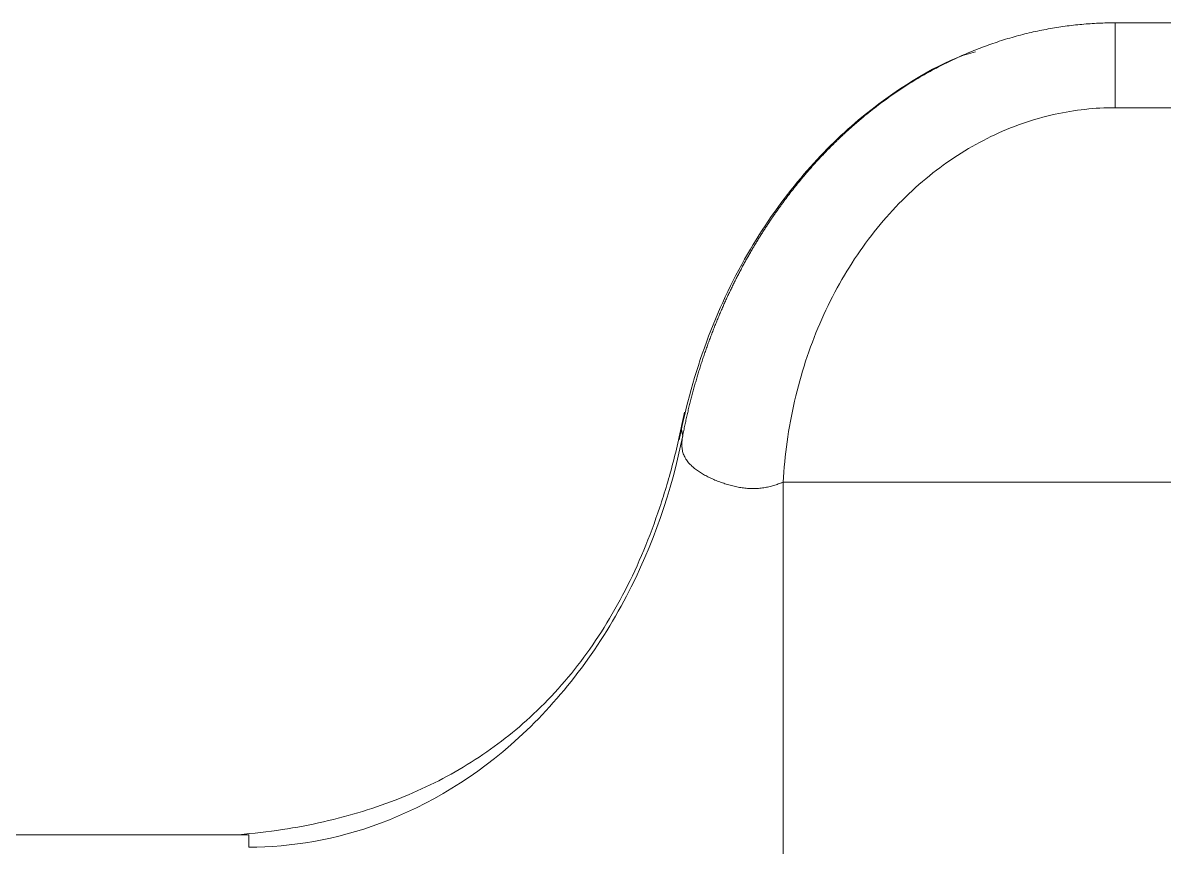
# Model space of a CAD drawing. Extents: x 6534 to 7663, y 0 to 827.
# Drawn here: x 6960.99 to 6966.55, y 244.21 to 248.23 of the extents above; entities that cross this region are included whole.
import ezdxf

# ---------------------------------------------------------------- set-up
doc = ezdxf.new("R2010")
doc.units = 0
doc.header["$LTSCALE"] = 30
doc.header["$MEASUREMENT"] = 0
doc.layers.add('1', color=7, linetype='CONTINUOUS')

msp = doc.modelspace()

# ---------------------------------------------------------------- linework, layer by layer
at = {"layer": '1', "color": 7, "linetype": 'Continuous', "lineweight": 13}
for p, q in [((6966.3119, 248.2273), (6966.3114, 248.2273)), ((6966.3119, 247.8142), (6978.5575, 247.8142)), ((6980.1835, 245.9903), (6964.6953, 245.9903)), ((6962.0925, 244.2125), (6962.0925, 244.272))]:
    msp.add_line(p, q, dxfattribs=at)
at = {"layer": '1', "color": 7, "linetype": 'Continuous', "lineweight": 18}
for p, q in [((6978.5575, 248.2273), (6966.3119, 248.2273)), ((6964.6953, 243.6313), (6964.6953, 245.9903)), ((6962.0925, 244.272), (6955.9355, 244.272))]:
    msp.add_line(p, q, dxfattribs=at)
for points, knots in [([(6964.2058, 246.2164), (6964.2075, 246.2249), (6964.2108, 246.2419), (6964.2161, 246.2673), (6964.2216, 246.2926), (6964.2272, 246.3177), (6964.2331, 246.3428), (6964.2392, 246.3677), (6964.2454, 246.3925), (6964.2519, 246.4172), (6964.2585, 246.4417), (6964.2654, 246.4661), (6964.2724, 246.4904), (6964.2795, 246.5145), (6964.2869, 246.5385), (6964.2944, 246.5623), (6964.3021, 246.5859), (6964.31, 246.6094), (6964.3181, 246.6328), (6964.3263, 246.6559), (6964.3346, 246.6789), (6964.3431, 246.7018), (6964.3518, 246.7244), (6964.3606, 246.7469), (6964.3696, 246.7692), (6964.3787, 246.7913), (6964.3879, 246.8132), (6964.3973, 246.8349), (6964.4068, 246.8565), (6964.4164, 246.8778), (6964.4262, 246.899), (6964.4361, 246.9199), (6964.4461, 246.9407), (6964.4562, 246.9613), (6964.4664, 246.9816), (6964.4768, 247.0018), (6964.4872, 247.0218), (6964.4977, 247.0415), (6964.5084, 247.061), (6964.5191, 247.0804), (6964.5299, 247.0995), (6964.5408, 247.1184), (6964.5518, 247.1371), (6964.5629, 247.1556), (6964.574, 247.1739), (6964.5852, 247.1919), (6964.5965, 247.2098), (6964.6079, 247.2274), (6964.6193, 247.2448), (6964.6307, 247.2621), (6964.6422, 247.279), (6964.6538, 247.2958), (6964.6654, 247.3124), (6964.6771, 247.3287), (6964.6888, 247.3449), (6964.7005, 247.3608), (6964.7123, 247.3765), (6964.7241, 247.392), (6964.7359, 247.4073), (6964.7478, 247.4223), (6964.7597, 247.4372), (6964.7716, 247.4518), (6964.7835, 247.4662), (6964.7954, 247.4805), (6964.8073, 247.4945), (6964.8192, 247.5083), (6964.8312, 247.5219), (6964.8431, 247.5353), (6964.855, 247.5485), (6964.8669, 247.5614), (6964.8789, 247.5742), (6964.8908, 247.5868), (6964.9026, 247.5992), (6964.9145, 247.6114), (6964.9264, 247.6234), (6964.9382, 247.6352), (6964.95, 247.6468), (6964.9618, 247.6582), (6964.9735, 247.6694), (6964.9852, 247.6804), (6964.9969, 247.6912), (6965.0085, 247.7019), (6965.0201, 247.7124), (6965.0317, 247.7227), (6965.0432, 247.7328), (6965.0547, 247.7427), (6965.0744, 247.7595), (6965.1026, 247.7829), (6965.1397, 247.8124), (6965.1773, 247.8409), (6965.2153, 247.8685), (6965.2537, 247.895), (6965.2926, 247.9206), (6965.3317, 247.9452), (6965.3713, 247.9687), (6965.4111, 247.9913), (6965.4512, 248.0128), (6965.4915, 248.0332), (6965.5321, 248.0527), (6965.5729, 248.0711), (6965.6138, 248.0884), (6965.6549, 248.1047), (6965.6962, 248.12), (6965.7375, 248.1342), (6965.7788, 248.1473), (6965.8203, 248.1595), (6965.8617, 248.1706), (6965.9031, 248.1807), (6965.9445, 248.1898), (6965.9859, 248.1978), (6966.0271, 248.2049), (6966.0683, 248.211), (6966.1093, 248.2161), (6966.1502, 248.2202), (6966.1909, 248.2234), (6966.2314, 248.2257), (6966.2717, 248.2271), (6966.2985, 248.2273), (6966.3119, 248.2273)], [0, 0, 0, 0, 0.008424, 0.016825, 0.025201, 0.033552, 0.041877, 0.050175, 0.058445, 0.066687, 0.074899, 0.083081, 0.091233, 0.099353, 0.107441, 0.115496, 0.123518, 0.131505, 0.139457, 0.147373, 0.155253, 0.163096, 0.170902, 0.178669, 0.186397, 0.194087, 0.201736, 0.209345, 0.216912, 0.224439, 0.231923, 0.239365, 0.246763, 0.254119, 0.26143, 0.268697, 0.27592, 0.283097, 0.290229, 0.297314, 0.304354, 0.311347, 0.318293, 0.325192, 0.332044, 0.338847, 0.345603, 0.35231, 0.358969, 0.365579, 0.37214, 0.378652, 0.385114, 0.391527, 0.39789, 0.404203, 0.410467, 0.41668, 0.422843, 0.428955, 0.435017, 0.441029, 0.44699, 0.4529, 0.458759, 0.464568, 0.470326, 0.476033, 0.48169, 0.487295, 0.49285, 0.498353, 0.503806, 0.509209, 0.51456, 0.519861, 0.525111, 0.53031, 0.535459, 0.540557, 0.545605, 0.550603, 0.55555, 0.560448, 0.565295, 0.570092, 0.574839, 0.589877, 0.604833, 0.619705, 0.634492, 0.649193, 0.663806, 0.678329, 0.692764, 0.707108, 0.721361, 0.735522, 0.749592, 0.76357, 0.777456, 0.791251, 0.804954, 0.818567, 0.832088, 0.84552, 0.858862, 0.872116, 0.885282, 0.898361, 0.911355, 0.924264, 0.937089, 0.949831, 0.962492, 0.975073, 0.987576, 1, 1, 1, 1]), ([(6965.6314, 248.0862), (6965.6018, 248.0791), (6965.4421, 248.0274), (6965.1017, 247.8142), (6964.7545, 247.4578), (6964.4157, 246.9691), (6964.2557, 246.5311), (6964.1884, 246.1961)], [0, 0, 0, 0, 0.067402, 0.349581, 0.498734, 0.657211, 1, 1, 1, 1]), ([(6964.2058, 246.2164), (6964.2054, 246.2139), (6964.2036, 246.2031), (6964.2016, 246.1846), (6964.2017, 246.1615), (6964.2051, 246.139), (6964.2124, 246.1176), (6964.2236, 246.098), (6964.2378, 246.0803), (6964.2542, 246.0646), (6964.2721, 246.0504), (6964.2915, 246.0372), (6964.3122, 246.025), (6964.3341, 246.0136), (6964.357, 246.003), (6964.3807, 245.9932), (6964.4053, 245.9844), (6964.4304, 245.9765), (6964.4562, 245.9699), (6964.4823, 245.9647), (6964.5086, 245.961), (6964.5351, 245.959), (6964.5616, 245.959), (6964.5877, 245.961), (6964.613, 245.9649), (6964.6372, 245.9705), (6964.6601, 245.9773), (6964.6793, 245.9841), (6964.6909, 245.9886), (6964.6953, 245.9903)], [0, 0, 0, 0, 0.008745, 0.038935, 0.073645, 0.113231, 0.156402, 0.201458, 0.245859, 0.287726, 0.328661, 0.368856, 0.408715, 0.448365, 0.487905, 0.52741, 0.566938, 0.606539, 0.64621, 0.685926, 0.725574, 0.765085, 0.804468, 0.843264, 0.880695, 0.916173, 0.949587, 0.980967, 1, 1, 1, 1])]:
    msp.add_open_spline(points, degree=3, knots=knots, dxfattribs=at)
at = {"layer": '1', "color": 7, "linetype": 'Continuous', "lineweight": 13}
msp.add_rational_spline([(6966.3119, 247.8142), (6966.3119, 248.0678), (6966.3119, 248.2275), (6966.3119, 248.2273)], [1.14768888814, 0.989470873226, 0.958376201298, 1.05440487236], degree=3, dxfattribs=at)
for points, knots in [([(6966.3119, 247.8142), (6966.2139, 247.8141), (6966.0065, 247.7915), (6965.704, 247.6859), (6965.414, 247.5036), (6965.1584, 247.2535), (6964.9475, 246.9413), (6964.7929, 246.5813), (6964.7182, 246.2564), (6964.6989, 246.0561), (6964.6953, 245.9903)], [0, 0, 0, 0, 0.117191, 0.247539, 0.376387, 0.511388, 0.648695, 0.78833, 0.93074, 1, 1, 1, 1]), ([(6964.2058, 246.2164), (6964.2055, 246.2177), (6964.205, 246.2203), (6964.2043, 246.2239), (6964.2036, 246.2273), (6964.203, 246.2305), (6964.2024, 246.2334), (6964.2019, 246.236), (6964.2014, 246.2384), (6964.201, 246.2406), (6964.2006, 246.2425), (6964.2002, 246.2442), (6964.1999, 246.2457), (6964.1997, 246.2469), (6964.1995, 246.2478), (6964.1993, 246.2486), (6964.1992, 246.249), (6964.1991, 246.2493), (6964.1991, 246.2492), (6964.1991, 246.2492)], [0, 0, 0, 0, 0.058874, 0.117737, 0.17659, 0.235434, 0.294271, 0.3531, 0.411923, 0.47074, 0.529553, 0.588362, 0.647169, 0.705974, 0.764777, 0.823581, 0.882385, 0.941191, 1, 1, 1, 1]), ([(6962.0925, 244.2125), (6962.2985, 244.2125), (6962.7534, 244.2866), (6963.4341, 244.6974), (6963.964, 245.3962), (6964.1523, 245.9499), (6964.2058, 246.2164)], [0, 0, 0, 0, 0.239269, 0.497828, 0.756388, 1, 1, 1, 1])]:
    msp.add_open_spline(points, degree=3, knots=knots, dxfattribs=at)
at = {"layer": '1', "color": 7, "linetype": 'Continuous', "lineweight": 18}
msp.add_open_spline([(6964.2152, 246.3308), (6963.8395, 244.4301), (6962.0429, 244.2727)], degree=2, dxfattribs=at)

doc.saveas('drawing.dxf')
